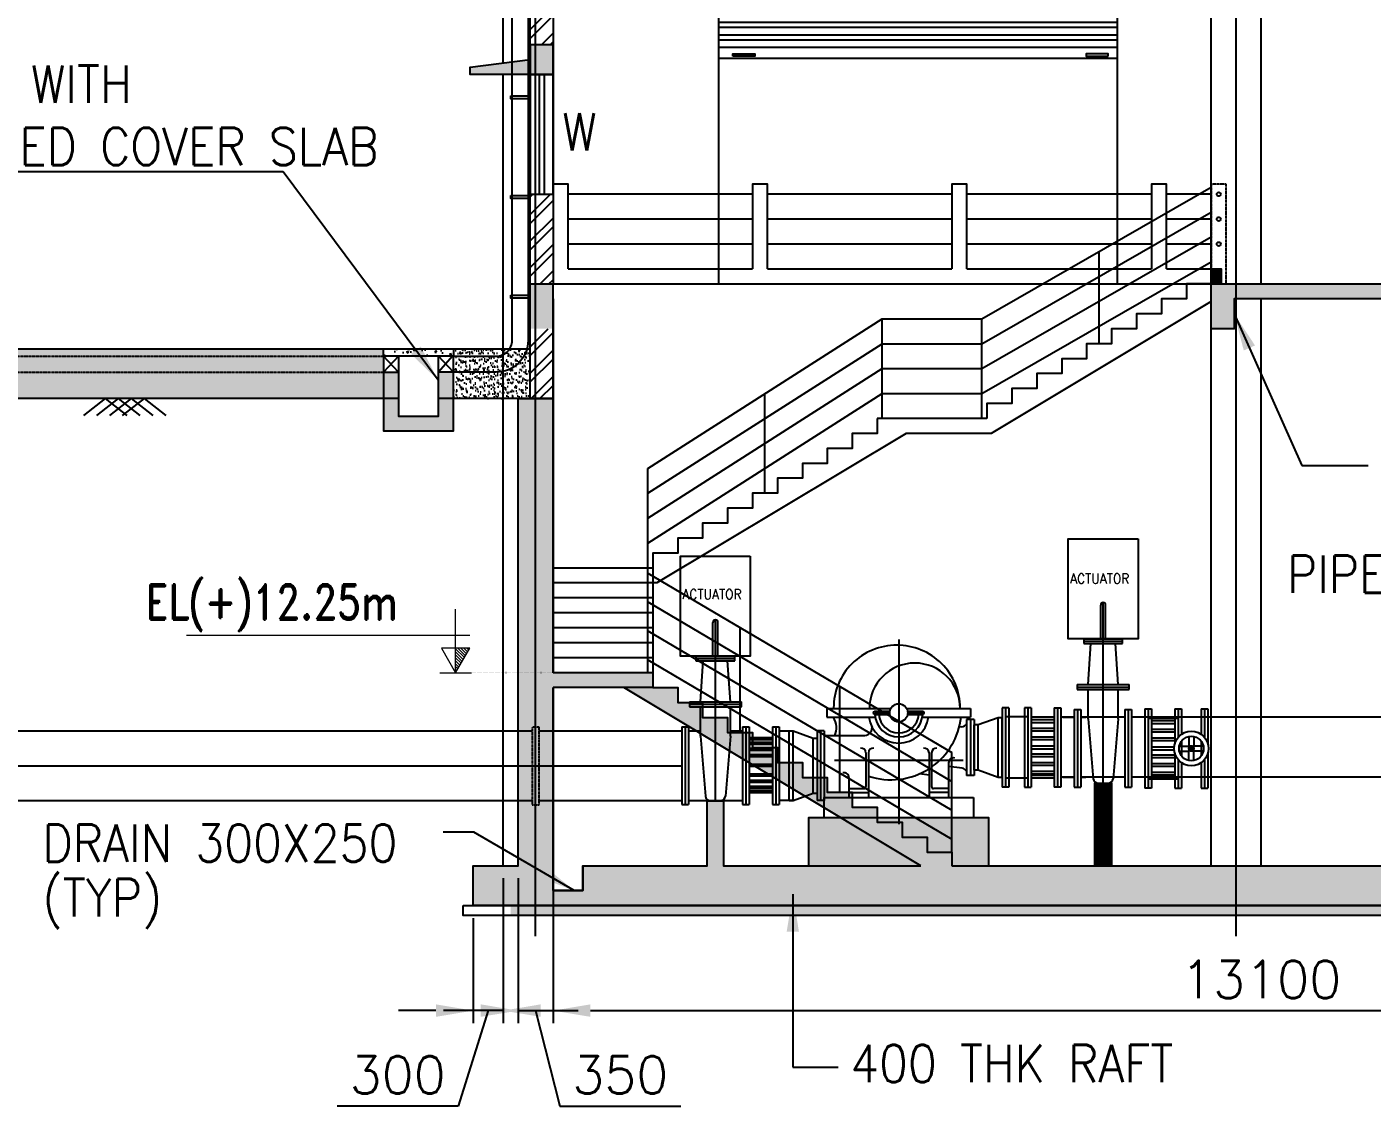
# Model space of a CAD drawing. Header units: millimetres. Extents: x -7644 to 230040, y 17031 to 222323.
# Drawn here: x 55731 to 69219, y 59983 to 70810 of the extents above; entities that cross this region are included whole.
import ezdxf

# ---------------------------------------------------------------- set-up
doc = ezdxf.new("R2010")
doc.units = ezdxf.units.MM
doc.header["$LTSCALE"] = 4
doc.header["$MEASUREMENT"] = 0
doc.header["$PDMODE"] = 34
for name, pattern in [('ACAD_ISO07W100', [3, 0, -3]), ('CENTER', [2, 1.25, -0.25, 0.25, -0.25]), ('HIDDEN', [0.375, 0.25, -0.125])]:
    doc.linetypes.add(name, pattern=pattern)
doc.layers.get('0').update_dxf_attribs({"color": 8})
for name, color, linetype in [('3MM', 3, 'Continuous'), ('BRICK WALL', 1, 'Continuous'), ('CENTER', 252, 'CENTER'), ('DIM', 8, 'Continuous'), ('EARTH FILLING', 252, 'Continuous'), ('GRID', 8, 'CENTER'), ('HANDRAIL', 6, 'Continuous'), ('HATCH', 253, 'Continuous'), ('MOTOR', 252, 'Continuous'), ('RCC WALL', 7, 'Continuous'), ('SHADE', 5, 'Continuous'), ('stair', 7, 'Continuous'), ('txt-2', 7, 'Continuous'), ('WALL', 7, 'Continuous')]:
    doc.layers.add(name, color=color, linetype=linetype)
for name, color, linetype, lineweight in [('C - E - Text 2.5', 3, 'CENTER', 35), ('C - J -  Hatch', 9, 'Continuous', 9), ('C - J - Hatch', 9, 'Continuous', 9), ('C - P - Symbols', 20, 'Continuous', 15)]:
    doc.layers.add(name, color=color, linetype=linetype, lineweight=lineweight)
doc.styles.add('Mano', font='romand.shx', dxfattribs={"height": 3})
doc.styles.add('ROMANS', font='ROMANS')
doc.dimstyles.new('1-75N', dxfattribs={"dimscale": 75, "dimtxt": 5, "dimasz": 5, "dimexe": 1.25, "dimexo": 1.25, "dimgap": 1.25, "dimtad": 1, "dimdec": 0, "dimdsep": 46, "dimtxsty": 'ROMANS', "dimcen": 1, "dimclrd": 8, "dimclre": 8, "dimclrt": 5, "dimadec": 0, "dimazin": 0, "dimtfac": 1, "dimtdec": 0, "dimtmove": 0, "dimatfit": 3, "dimfxl": 1, "dimarcsym": 0})
pattern_1 = [(37.5, (0, 0), (-2.204768, 67.438832), [0, -53.2, 0, -59.5, 0, -56.875]), (7.5, (0, 0), (61.942185, 98.77511), [0, -28.7, 0, -47.95, 0, -18.375]), (327.5, (-43.05, 0), (108.994965, 0.198067), [0, -17.5, 0, -63, 0, -82.25]), (317.5, (-43.05, 0), (105.21443, 30.71864), [0, -8.75, 0, -41.3, 0, -47.25])]

# ---------------------------------------------------------------- blocks, each defined once
blk = doc.blocks.new('*D53')
at = {"layer": 'DEFPOINTS', "color": 0, "transparency": 16777216}
for p in [(60507, 62395), (60207, 61995), (60207, 60941)]:
    blk.add_point(p, dxfattribs=at)
at = {"layer": 'DIM', "color": 8, "lineweight": -2, "transparency": 16777216}
for p, q in [((60507, 62270), (60507, 60816)), ((60207, 61870), (60207, 60816)), ((59832, 60941), (59457, 60941)), ((60357, 60941), (60056, 59983)), ((60507, 60941), (60207, 60941)), ((60507, 60941), (60207, 60941)), ((60882, 60941), (61257, 60941)), ((60056, 59983), (58842, 59983))]:
    blk.add_line(p, q, dxfattribs=at)
at = {"layer": 'DIM', "color": 8, "transparency": 16777216}
for points in [[(59832, 61004), (59832, 60879), (60207, 60941)], [(60882, 61004), (60882, 60879), (60507, 60941)]]:
    blk.add_solid(points, dxfattribs=at)
at = {"layer": 'DIM', "color": 5, "transparency": 16777216, "insert": (59449, 60296), "char_height": 375, "attachment_point": 5, "style": 'ROMANS'}
blk.add_mtext('300', dxfattribs=at)
blk = doc.blocks.new('*D54')
at = {"layer": 'DEFPOINTS', "color": 0, "transparency": 16777216}
for p in [(61007, 62395, 385), (74107, 62395), (74107, 60941)]:
    blk.add_point(p, dxfattribs=at)
at = {"layer": 'DIM', "color": 8, "lineweight": -2, "transparency": 16777216}
for p, q in [((61007, 62270), (61007, 60816)), ((74107, 62270), (74107, 60816)), ((61382, 60941), (73732, 60941))]:
    blk.add_line(p, q, dxfattribs=at)
at = {"layer": 'DIM', "color": 8, "transparency": 16777216}
for points in [[(61382, 61004), (61382, 60879), (61007, 60941)], [(73732, 61004), (73732, 60879), (74107, 60941)]]:
    blk.add_solid(points, dxfattribs=at)
at = {"layer": 'DIM', "color": 5, "transparency": 16777216, "insert": (68107, 61254), "char_height": 375, "attachment_point": 5, "style": 'ROMANS'}
blk.add_mtext('13100', dxfattribs=at)
blk = doc.blocks.new('*D81')
at = {"layer": 'DEFPOINTS', "color": 0, "transparency": 16777216}
for p in [(60657, 62395, 385), (61007, 62395, 385), (61007, 60941)]:
    blk.add_point(p, dxfattribs=at)
at = {"layer": 'DIM', "color": 8, "lineweight": -2, "transparency": 16777216}
for p, q in [((60657, 62270), (60657, 60816)), ((61007, 62270), (61007, 60816)), ((60282, 60941), (59907, 60941)), ((60657, 60941), (61007, 60941)), ((60657, 60941), (61007, 60941)), ((60832, 60941), (61074, 59983)), ((61382, 60941), (61757, 60941)), ((61074, 59983), (62289, 59983))]:
    blk.add_line(p, q, dxfattribs=at)
at = {"layer": 'DIM', "color": 8, "transparency": 16777216}
for points in [[(60282, 61004), (60282, 60879), (60657, 60941)], [(61382, 61004), (61382, 60879), (61007, 60941)]]:
    blk.add_solid(points, dxfattribs=at)
at = {"layer": 'DIM', "color": 5, "transparency": 16777216, "insert": (61681, 60296), "char_height": 375, "attachment_point": 5, "style": 'ROMANS'}
blk.add_mtext('350', dxfattribs=at)
blk = doc.blocks.new('A$C569443F2')
at = {"color": 30}
for p, q in [((138, 130), (-80, -39)), ((268, 130), (50, -39)), ((138, 130), (357, -39)), ((398, 130), (180, -39)), ((268, 130), (487, -39)), ((528, 130), (310, -39)), ((398, 130), (617, -39)), ((528, 130), (747, -39))]:
    blk.add_line(p, q, dxfattribs=at)
blk = doc.blocks.new('A$C5E296365')
at = {"color": 7}
for p, q in [((-250, 4250), (4250, 4250)), ((-250, 4250), (-250, 4000)), ((4250, 4250), (4250, 4000)), ((-250, 4000), (4250, 4000)), ((0, 4000), (0, 0)), ((4000, 4000), (0, 4000)), ((0, 3950), (4000, 3950)), ((4000, 4000), (4000, 0)), ((0, 3875), (4000, 3875)), ((0, 3825), (4000, 3825)), ((0, 3750), (4000, 3750)), ((0, 3700), (4000, 3700)), ((0, 3625), (4000, 3625)), ((0, 3575), (4000, 3575)), ((0, 3500), (4000, 3500)), ((0, 3450), (4000, 3450)), ((0, 3375), (4000, 3375)), ((0, 3325), (4000, 3325)), ((0, 3250), (4000, 3250)), ((0, 3200), (4000, 3200)), ((0, 3125), (4000, 3125)), ((0, 3075), (4000, 3075)), ((0, 3000), (4000, 3000)), ((0, 2950), (4000, 2950)), ((0, 2875), (4000, 2875)), ((0, 2825), (4000, 2825)), ((0, 2750), (4000, 2750)), ((0, 2700), (4000, 2700)), ((0, 2625), (4000, 2625)), ((0, 2575), (4000, 2575)), ((0, 2500), (4000, 2500)), ((0, 2450), (4000, 2450)), ((0, 2375), (4000, 2375)), ((0, 2264), (4000, 2264))]:
    blk.add_line(p, q, dxfattribs=at)
for points in [[(146, 2284), (146, 2309), (365, 2309), (365, 2284)], [(3907, 2284), (3907, 2309), (3688, 2309), (3688, 2284)]]:
    blk.add_lwpolyline(points, close=True, dxfattribs=at)
blk = doc.blocks.new('A$C090F7206')
for p, q in [((13091, 1778, 0), (13091, 2115, 0)), ((13141, 1778, 0), (13141, 2115, 0)), ((9203, 1604, 0), (9203, 1941, 0)), ((9253, 1604, 0), (9253, 1941, 0)), ((12921, 1778, 0), (13311, 1778, 0)), ((12921, 1778, 0), (12921, 1728, 0)), ((13311, 1728, 0), (13311, 1778, 0)), ((12921, 1753, 0), (13311, 1753, 0)), ((12921, 1728, 0), (13311, 1728, 0)), ((12965, 1319, 0), (12993, 1728, 0)), ((13267, 1319, 0), (13239, 1728, 0)), ((9033, 1604, 0), (9422, 1604, 0)), ((9033, 1604, 0), (9033, 1554, 0)), ((9033, 1579, 0), (9422, 1579, 0)), ((9033, 1554, 0), (9422, 1554, 0)), ((9077, 1145, 0), (9105, 1554, 0)), ((9379, 1145, 0), (9350, 1554, 0)), ((9422, 1554, 0), (9422, 1604, 0)), ((12855, 1319, 0), (13377, 1319, 0)), ((12855, 1319, 0), (12855, 1268, 0)), ((12855, 1293, 0), (13377, 1293, 0)), ((12855, 1268, 0), (13377, 1268, 0)), ((12965, 973, 0), (12965, 1268, 0)), ((13267, 973, 0), (13267, 1268, 0)), ((13377, 1268, 0), (13377, 1319, 0)), ((8967, 1145, 0), (9489, 1145, 0)), ((8967, 1145, 0), (8967, 1095, 0)), ((8967, 1120, 0), (9489, 1120, 0)), ((8967, 1095, 0), (9489, 1095, 0)), ((9077, 800, 0), (9077, 1095, 0)), ((9379, 800, 0), (9379, 1095, 0)), ((9489, 1095, 0), (9489, 1145, 0)), ((12170, 1084, 0), (12104, 1084, 0)), ((12104, 1084, 0), (12104, 287, 0)), ((12137, 1084, 0), (12137, 287, 0)), ((12170, 1084, 0), (12170, 287, 0)), ((12360, 1084, 0), (12326, 1084, 0)), ((12326, 1084, 0), (12326, 287, 0)), ((12360, 1084, 0), (12360, 287, 0)), ((12393, 1084, 0), (12360, 1084, 0)), ((12360, 1084, 0), (12360, 622, 0)), ((12393, 1084, 0), (12393, 287, 0)), ((12626, 1084, 0), (12659, 1084, 0)), ((12626, 1084, 0), (12626, 287, 0)), ((12659, 1084, 0), (12692, 1084, 0)), ((12659, 1084, 0), (12659, 287, 0)), ((12659, 1084, 0), (12659, 622, 0)), ((12692, 1084, 0), (12692, 287, 0)), ((10346, 1079), (10987, 1079)), ((10346, 1079), (10346, 990)), ((10346, 990), (10829, 990)), ((10825, 1050), (10977, 1050)), ((10825, 1034), (10975, 1034)), ((10825, 1018), (10977, 1018)), ((11145, 1079), (11786, 1079)), ((11155, 1050), (11307, 1050)), ((11155, 1018), (11307, 1018)), ((11157, 1034), (11307, 1034)), ((11303, 990), (11786, 990)), ((11824, 966, 0), (11744, 966, 0)), ((11744, 966, 0), (11744, 406, 0)), ((11784, 966, 0), (11784, 406, 0)), ((11786, 1079), (11786, 990)), ((11824, 966, 0), (11824, 406, 0)), ((12064, 985, 0), (11864, 912, 0)), ((12104, 985, 0), (12063, 985, 0)), ((12063, 385, 0), (12063, 985, 0)), ((12104, 385, 0), (12104, 985, 0)), ((12359, 993, 0), (12137, 993, 0)), ((12626, 991, 0), (12393, 991, 0)), ((12626, 964, 0), (12393, 964, 0)), ((12626, 963, 0), (12393, 963, 0)), ((12826, 990), (12692, 990)), ((12713, 990), (12826, 990)), ((12826, 1067, 0), (12826, 287, 0)), ((12826, 1067, 0), (12892, 1067, 0)), ((12859, 1067, 0), (12859, 287, 0)), ((12892, 1067, 0), (12892, 287, 0)), ((12892, 990), (12941, 990)), ((13334, 990), (12892, 990)), ((12965, 973, 0), (13016, 372, 0)), ((13267, 973, 0), (13216, 372, 0)), ((13334, 1067, 0), (13334, 287, 0)), ((13334, 1067, 0), (13400, 1067, 0)), ((13367, 1067, 0), (13367, 287, 0)), ((13400, 1067, 0), (13400, 287, 0)), ((18127, 990), (13400, 990)), ((14397, 990), (13409, 990)), ((13534, 1074, 0), (13534, 278, 0)), ((13534, 1074, 0), (13567, 1074, 0)), ((13567, 1074, 0), (13567, 278, 0)), ((13567, 1074, 0), (13600, 1074, 0)), ((13567, 1074, 0), (13567, 278, 0)), ((13867, 976, 0), (13567, 976, 0)), ((13600, 1074, 0), (13600, 278, 0)), ((13834, 954, 0), (13600, 954, 0)), ((13834, 953, 0), (13600, 953, 0)), ((13834, 1074, 0), (13867, 1074, 0)), ((13834, 1074, 0), (13834, 723, 0)), ((13867, 1074, 0), (13867, 786, 0)), ((13867, 1074, 0), (13900, 1074, 0)), ((13867, 1074, 0), (13867, 786, 0)), ((13900, 1074, 0), (13900, 817, 0)), ((14100, 1074, 0), (14133, 1074, 0)), ((14100, 1074, 0), (14100, 817, 0)), ((14133, 1074, 0), (14133, 786, 0)), ((14133, 1074, 0), (14166, 1074, 0)), ((14133, 1074, 0), (14133, 786, 0)), ((14166, 1074, 0), (14166, 721, 0)), ((7389, 850), (-314, 850)), ((8891, 850), (7461, 850)), ((8891, 894, 0), (8891, 114, 0)), ((8891, 894, 0), (8957, 894, 0)), ((8924, 894, 0), (8924, 114, 0)), ((8957, 894, 0), (8957, 114, 0)), ((9077, 850, 0), (8957, 850, 0)), ((9501, 850, 0), (9379, 850, 0)), ((9501, 894, 0), (9501, 114, 0)), ((9501, 894, 0), (9567, 894, 0)), ((9534, 894, 0), (9534, 114, 0)), ((9567, 894, 0), (9567, 114, 0)), ((9800, 894, 0), (9800, 114, 0)), ((9800, 894, 0), (9867, 894, 0)), ((9833, 894, 0), (9833, 114, 0)), ((9867, 894, 0), (9867, 114, 0)), ((9867, 853, 0), (10007, 853, 0)), ((9967, 853, 0), (10007, 853, 0)), ((9967, 153, 0), (9967, 853, 0)), ((10007, 853, 0), (10207, 780, 0)), ((10007, 153, 0), (10007, 853, 0)), ((10319, 854, 0), (10247, 854, 0)), ((10247, 854, 0), (10247, 156, 0)), ((10283, 854, 0), (10283, 156, 0)), ((10319, 854, 0), (10319, 156, 0)), ((11699, 892, 0), (11673, 889, 0)), ((11864, 912, 0), (11824, 912, 0)), ((11824, 460, 0), (11824, 912, 0)), ((11864, 460, 0), (11864, 912, 0)), ((12626, 935, 0), (12393, 935, 0)), ((12626, 878, 0), (12393, 878, 0)), ((12626, 850, 0), (12393, 850, 0)), ((13834, 925, 0), (13600, 925, 0)), ((13834, 868, 0), (13600, 868, 0)), ((13834, 841, 0), (13600, 841, 0)), ((13846, 932), (13841, 932)), ((9077, 800, 0), (9128, 199, 0)), ((9379, 800, 0), (9328, 199, 0)), ((9567, 786, 0), (9800, 786, 0)), ((9567, 766, 0), (9800, 766, 0)), ((9567, 741, 0), (9800, 741, 0)), ((9567, 721, 0), (9800, 721, 0)), ((9567, 680, 0), (9800, 680, 0)), ((10207, 780, 0), (10247, 780, 0)), ((10207, 228, 0), (10207, 780, 0)), ((10319, 805), (10717, 805)), ((12626, 790, 0), (12393, 790, 0)), ((12626, 762, 0), (12393, 762, 0)), ((12626, 698, 0), (12393, 698, 0)), ((13834, 781, 0), (13600, 781, 0)), ((13834, 753, 0), (13600, 753, 0)), ((13828, 688, 0), (13600, 688, 0)), ((13880, 701), (13969, 701)), ((13900, 747, 0), (13900, 605, 0)), ((13975, 796), (13975, 700)), ((14120, 701), (14024, 701)), ((14025, 796), (14025, 707)), ((14100, 747, 0), (14100, 606, 0)), ((9567, 660, 0), (9800, 660, 0)), ((9567, 617, 0), (9800, 617, 0)), ((9567, 597, 0), (9800, 597, 0)), ((10737, 634), (10737, 294)), ((10762, 634), (10762, 184)), ((11370, 634), (11370, 184)), ((11395, 634), (11395, 294)), ((12360, 608, 0), (12360, 287, 0)), ((12626, 670, 0), (12393, 670, 0)), ((12626, 620, 0), (12393, 620, 0)), ((12626, 592, 0), (12393, 592, 0)), ((12659, 608, 0), (12659, 287, 0)), ((13828, 660, 0), (13600, 660, 0)), ((13834, 610, 0), (13600, 610, 0)), ((13834, 582, 0), (13600, 582, 0)), ((13834, 629, 0), (13834, 278, 0)), ((13867, 566, 0), (13867, 278, 0)), ((13867, 566, 0), (13867, 278, 0)), ((13880, 651), (13976, 651)), ((13975, 556), (13975, 645)), ((14025, 556), (14025, 652)), ((14120, 651), (14031, 651)), ((14133, 567, 0), (14133, 278, 0)), ((14133, 567, 0), (14133, 278, 0)), ((14166, 631, 0), (14166, 278, 0)), ((9567, 520, 0), (9800, 520, 0)), ((9567, 500, 0), (9800, 500, 0)), ((9567, 423, 0), (9800, 423, 0)), ((11370, 409), (11275, 422)), ((11566, 533), (11566, 234)), ((11701, 478, 0), (11566, 497, 0)), ((11824, 406, 0), (11744, 406, 0)), ((11864, 460, 0), (11824, 460, 0)), ((12064, 385, 0), (11864, 460, 0)), ((12626, 532, 0), (12393, 532, 0)), ((12626, 504, 0), (12393, 504, 0)), ((12626, 447, 0), (12393, 447, 0)), ((12626, 419, 0), (12393, 419, 0)), ((12626, 405, 0), (12393, 405, 0)), ((13834, 522, 0), (13600, 522, 0)), ((13834, 494, 0), (13600, 494, 0)), ((13834, 437, 0), (13600, 437, 0)), ((13834, 409, 0), (13600, 409, 0)), ((13900, 535, 0), (13900, 278, 0)), ((14100, 536, 0), (14100, 278, 0)), ((9567, 403, 0), (9800, 403, 0)), ((9567, 360, 0), (9800, 360, 0)), ((9567, 340, 0), (9800, 340, 0)), ((9567, 299, 0), (9800, 299, 0)), ((9567, 279, 0), (9800, 279, 0)), ((10566, 384), (10566, 234)), ((10566, 274), (10717, 274)), ((11566, 274), (11415, 274)), ((12104, 385, 0), (12063, 385, 0)), ((12170, 287, 0), (12104, 287, 0)), ((12359, 378, 0), (12137, 378, 0)), ((12326, 287, 0), (12360, 287, 0)), ((12360, 287, 0), (12393, 287, 0)), ((12626, 378, 0), (12393, 378, 0)), ((12659, 287, 0), (12626, 287, 0)), ((12692, 287, 0), (12659, 287, 0)), ((12826, 390), (12692, 390)), ((12713, 390), (12826, 390)), ((12826, 287, 0), (12892, 287, 0)), ((12892, 390), (12941, 390)), ((13334, 390), (12892, 390)), ((13334, 287, 0), (13400, 287, 0)), ((18109, 390), (13400, 390)), ((14447, 390), (13409, 390)), ((13567, 278, 0), (13534, 278, 0)), ((13867, 368, 0), (13567, 368, 0)), ((13600, 278, 0), (13567, 278, 0)), ((13834, 396, 0), (13600, 396, 0)), ((13834, 278, 0), (13867, 278, 0)), ((13867, 278, 0), (13900, 278, 0)), ((14100, 278, 0), (14133, 278, 0)), ((14133, 278, 0), (14166, 278, 0)), ((7389, 150), (-298, 150)), ((8891, 150), (7461, 150)), ((9128, 150, 0), (8957, 150, 0)), ((9501, 150, 0), (9128, 150, 0)), ((9567, 254, 0), (9800, 254, 0)), ((9567, 234, 0), (9800, 234, 0)), ((10007, 153, 0), (9867, 153, 0)), ((9967, 153, 0), (10007, 153, 0)), ((10007, 153, 0), (10207, 228, 0)), ((10207, 228, 0), (10247, 228, 0)), ((10319, 156, 0), (10247, 156, 0)), ((10316, 184), (11816, 184)), ((10316, 184), (10316, -16)), ((10566, 234), (10762, 234)), ((10566, 234), (10566, 184)), ((11566, 234), (11370, 234)), ((11566, 234), (11566, 184)), ((11816, 184), (11816, -16)), ((8891, 114, 0), (8957, 114, 0)), ((9501, 114, 0), (9567, 114, 0)), ((9800, 114, 0), (9867, 114, 0))]:
    blk.add_line(p, q)
at = {"elevation": 0}
for points in [[(13466, 2778), (13466, 1778), (12766, 1778), (12766, 2778)], [(9578, 2604), (9578, 1604), (8878, 1604), (8878, 2604)]]:
    blk.add_lwpolyline(points, close=True, dxfattribs=at)
for points in [[(11682, 1079, 0.001593), (11682, 1083, 0.09921), (11634, 1323, 0.098786), (11496, 1528, 0.098192), (11290, 1664, 0.097777), (11047, 1712, 0.097777), (10804, 1664, 0.098192), (10598, 1528, 0.098786), (10461, 1323, 0.099217), (10413, 1083, 0.09921)], [(10413, 1083, 0.001593), (10413, 1079, 0.098786)]]:
    blk.add_lwpolyline(points, format="xyb")
at = {"linetype": 'HIDDEN'}
blk.add_lwpolyline([(7461, 890), (7389, 890), (7389, 110), (7461, 110)], close=True, dxfattribs=at)
at = {"const_width": 35.7}
blk.add_lwpolyline([(13982, 676, -1), (14018, 676, -1)], format="xyb", close=True, dxfattribs=at)
at = {"elevation": 0}
for points in [[(13066, 327), (13166, 327)], [(9178, 153), (9278, 153)]]:
    blk.add_lwpolyline(points, dxfattribs=at)
for centre, radius in [((11066, 1034), 90.7), ((14000, 676), 173), ((14000, 676), 123)]:
    blk.add_circle(centre, radius)
for centre, radius, start, end in [((13116, 2115, 0), 25, 0, 180), ((9228, 1941, 0), 25, 0, 180), ((11227, 1078), 455, 0.0987, 179.9013), ((10245, 884), 196, 336.4122, 31.791), ((11066, 1034), 303, 188.4108, 351.5892), ((10826, 1034), 15.7, 90, 270), ((11066, 1034), 241, 183.7488, 356.2512), ((11066, 1034), 201, 184.4907, 355.5093), ((11307, 1034), 15.7, 270, 90), ((10988, 1070), 708, 305.0844, 353.5237), ((10713, 893), 87.7, 267.5883, 356.6584), ((10686, 629), 51.2, 5.5277, 93.7382), ((10813, 629), 51.2, 86.2618, 174.4723), ((11319, 629), 51.2, 5.5277, 93.7382), ((11446, 629), 51.2, 86.2618, 174.4723), ((11615, 533), 48.6, 75.1319, 181.3518), ((10518, 385), 48.6, 358.6482, 104.8681), ((10988, 1070), 708, 251.3416, 302.6483), ((10717, 294), 20, 270, 0), ((11415, 294), 20, 180, 270), ((13066, 377, 0), 50, 184.8781, 270), ((13166, 377, 0), 50, 270, 355.1219), ((9178, 203, 0), 50, 184.8781, 270), ((9278, 203, 0), 50, 270, 355.1219)]:
    blk.add_arc(centre, radius, start, end)
for centre, major_axis, ratio, start_param, end_param in [((11699, 940, 0), (46.5, 28), 0.855375, 4.245641, 5.302195), ((11699, 430, 0), (46.5, -29.3), 0.843227, 1.00779, 2.00681)]:
    blk.add_ellipse(centre, major_axis=major_axis, ratio=ratio, start_param=start_param, end_param=end_param)
at = {"layer": 'CENTER'}
for p, q in [((13116, 327, 0), (13116, 2140, 0)), ((9228, 153, 0), (9228, 1966, 0)), ((11066, 1768), (11066, -83)), ((11712, 557), (10421, 557)), ((8891, 500), (-1067, 500))]:
    blk.add_line(p, q, dxfattribs=at)
blk = doc.blocks.new('level')
at = {"layer": 'C - J - Hatch'}
h = blk.add_hatch(dxfattribs=at)
h.set_pattern_fill('ANSI31', color=256, scale=112.5, style=0)
h.set_pattern_definition([(45, (-127623.556, -79240.485), (-9.9436891, 9.9436891), [])])
h.paths.add_polyline_path([(-95, 164.5), (0, 164.5), (0, 0)])
at = {"layer": 'C - P - Symbols'}
for p, q in [((0, 0, -238), (0, 425.6, -238)), ((1800.1, 251.8, -238), (-95, 251.8, -238)), ((105.5, 0, -732.4), (-105.5, 0, 256.4))]:
    blk.add_line(p, q, dxfattribs=at)
blk.add_lwpolyline([(0, 0), (-95, 164.5), (95, 164.5)], close=True, dxfattribs=at)

msp = doc.modelspace()

# ---------------------------------------------------------------- hatches: boundary and pattern name
at = {"layer": 'HATCH'}
h = msp.add_hatch(dxfattribs=at)
h.set_pattern_fill('ANSI32', color=256, scale=500, style=0)
h.set_pattern_definition([(45, (-334469.1, 105635), (-132.58252, 132.58252), []), (45, (-334380.71, 105635), (-132.58252, 132.58252), [])])
edge = h.paths.add_edge_path()
edge.add_line((60776.9, 70631.3), (61006.9, 70631.3))
edge.add_line((61006.9, 70631.3), (61006.9, 72715.6))
edge.add_line((61006.9, 72715.6), (60776.9, 72715.6))
edge.add_line((60776.9, 72715.6), (60776.9, 70631.3))
h.paths.add_polyline_path([(60776.9, 68231.3), (61006.9, 68231.3), (61006.9, 69131.3), (60776.9, 69131.3)])
h.paths.add_polyline_path([(61006.9, 67781.3), (60776.9, 67781.3), (60776.9, 67081.3), (61006.9, 67081.3)])
h = msp.add_hatch(color=256, dxfattribs=at)
h.dxf.hatch_style = 1
h.paths.add_polyline_path([(61006.9, 70331.3), (61006.9, 70631.3), (60776.9, 70631.3), (60776.9, 70331.3)])
h = msp.add_hatch(color=256, dxfattribs=at)
h.dxf.hatch_style = 1
h.paths.add_polyline_path([(60776.9, 70331.3), (60776.9, 70481.3), (60176.9, 70406.3), (60176.9, 70331.3)])
h = msp.add_hatch(dxfattribs=at)
h.set_pattern_fill('AR-SAND', color=256, scale=35)
h.set_pattern_definition(pattern_1)
h.paths.add_polyline_path([(52956.9, 68581.3), (53456.9, 68581.3), (54956.9, 67581.3), (59306.9, 67581.3), (59306.9, 67081.3), (53076.9, 67081.3)])
h = msp.add_hatch(color=256, dxfattribs=at)
h.dxf.hatch_style = 1
h.paths.add_polyline_path([(67606.9, 68231.3), (67606.9, 68381.3), (67706.9, 68381.3), (67706.9, 68231.3)])
h = msp.add_hatch(color=256, dxfattribs=at)
h.dxf.hatch_style = 1
h.paths.add_polyline_path([(67606.9, 68231.3), (67606.9, 67781.3), (67836.9, 67781.3), (67836.9, 68081.3), (74106.9, 68081.3), (74106.9, 67781.3), (74336.9, 67781.3), (74336.9, 68231.3)])
h.paths.add_polyline_path([(61006.9, 68231.3), (61006.9, 67781.3), (60776.9, 67781.3), (60776.9, 68231.3)])
h = msp.add_hatch(dxfattribs=at)
h.set_pattern_fill('AR-CONC', color=256, scale=30)
h.set_pattern_definition([(50, (-309401.04, 137593.04), (215.178055, -18.82564), [22.5, -247.5]), (355, (-309401.04, 137593.04), (-41.6254, 225.65764), [18, -198]), (100.451444, (-309383.11, 137591.47), (173.55265, 206.832), [19.12206, -210.34263]), (46.1842, (-309401.04, 137653.04), (320.1724, -49.65578), [33.75, -371.25]), (96.63564, (-309374.36, 137648.9), (280.39858, 292.23558), [28.6831, -315.51413]), (351.18416, (-309401.04, 137653.04), (280.39858, 292.23558), [27, -297]), (21, (-309371.04, 137638.04), (179.072116, -120.78567), [22.5, -247.5]), (326, (-309371.04, 137638.04), (72.9946, 217.54501), [18, -198]), (71.451445, (-309356.12, 137627.98), (252.06671, 96.75935), [19.12206, -210.34263]), (37.5, (-309401.04, 137593.04), (3.647957, 99.868156), [0, -195.6, 0, -201, 0, -198.75]), (7.5, (-309401.04, 137593.04), (78.92086, 118.323514), [0, -114.6, 0, -191.1, 0, -75.75]), (327.5, (-309467.94, 137593.04), (160.14673, -6.766462), [0, -75, 0, -234, 0, -310.5]), (317.5, (-309497.94, 137593.04), (174.95585, 30.031495), [0, -97.5, 0, -155.4, 0, -220.5])])
h.paths.add_polyline_path([(59306.9, 67581.3), (60006.9, 67581.3), (60006.9, 67506.3), (59306.9, 67506.3)])
h = msp.add_hatch(dxfattribs=at)
h.set_pattern_fill('AR-SAND', color=256, scale=35)
h.set_pattern_definition(pattern_1)
h.paths.add_polyline_path([(60006.9, 67581.3), (60776.9, 67581.3), (60776.9, 67081.3), (60006.9, 67081.3)])
h = msp.add_hatch(color=256, dxfattribs=at)
h.dxf.hatch_style = 1
h.paths.add_polyline_path([(60006.9, 67346.3), (59856.9, 67346.3), (59856.9, 66906.3), (59456.9, 66906.3), (59456.9, 67346.3), (59306.9, 67346.3), (59306.9, 66756.3), (60006.9, 66756.3)])
h = msp.add_hatch(dxfattribs=at)
h.set_pattern_fill('ANSI31', color=256)
h.paths.add_polyline_path([(74106.9, 67081.3), (74106.9, 62394.7), (73806.9, 62394.7), (73806.9, 62394.7), (65373.1, 62394.6), (65373.1, 62878.8), (63573.1, 62878.8), (63573.1, 62394.6), (62717.2, 62394.6), (62717.2, 63044.6), (62552.1, 63044.6), (62552.1, 62394.6), (61306.9, 62394.6), (61306.9, 62144.6), (61006.9, 62144.6), (61006.9, 62394.6), (61006.9, 67081.3), (60656.9, 67081.3), (60656.9, 62394.6), (60206.9, 62394.6), (60206.9, 61994.6), (60656.9, 61994.6), (74756.9, 61994.7), (74756.9, 62394.7), (74456.9, 62394.7), (74456.9, 67081.3)])
h = msp.add_hatch(color=256, dxfattribs=at)
h.dxf.hatch_style = 1
h.paths.add_polyline_path([(61811.1, 64331.3), (61006.9, 64331.3), (61006.9, 64181.3), (61811.1, 64181.3)])
h.paths.add_polyline_path([(61956.9, 64331.3), (61811.1, 64331.3), (61811.1, 64194.1), (61956.9, 64194.1)])
h.paths.add_polyline_path([(62006.9, 64331.3), (61956.9, 64331.3), (61956.9, 64194.1), (61990.9, 64194.1), (62006.9, 64181.3)])
h.paths.add_polyline_path([(61956.9, 64194.1), (61811.1, 64194.1), (61811.1, 64181.3), (61956.9, 64181.3)])
h.paths.add_polyline_path([(61990.9, 64194.1), (61956.9, 64194.1), (61956.9, 64181.3), (62006.9, 64181.3)])
h = msp.add_hatch(color=256, dxfattribs=at)
h.dxf.hatch_style = 1
h.paths.add_polyline_path([(64693.1, 62394.6), (61715.4, 64181.3), (62006.9, 64181.3), (62256.9, 64181.3), (62256.9, 64031.3), (62506.9, 64031.3), (62506.9, 63881.3), (62756.9, 63881.3), (62756.9, 63731.3), (63006.9, 63731.3), (63006.9, 63581.3), (63256.9, 63581.3), (63256.9, 63431.3), (63506.9, 63431.3), (63506.9, 63281.3), (63756.9, 63281.3), (63756.9, 63131.3), (64006.9, 63131.3), (64006.9, 62981.3), (64256.9, 62981.3), (64256.9, 62831.3), (64506.9, 62831.3), (64506.9, 62681.3), (64756.9, 62681.3), (64756.9, 62531.3), (65006.9, 62531.3), (65006.9, 62394.6)])
h = msp.add_hatch(dxfattribs=at)
h.set_pattern_fill('ANSI31', color=256)
h.paths.add_polyline_path([(66605.6, 63221.4), (66440.5, 63221.4), (66440.5, 62394.6), (66605.6, 62394.6)])
h = msp.add_hatch(dxfattribs=at)
h.set_pattern_fill('AR-CONC', color=256, scale=30)
h.set_pattern_definition([(50, (-323274.13, 104143.34), (215.178055, -18.82564), [22.5, -247.5]), (355, (-323274.13, 104143.34), (-41.6254, 225.65764), [18, -198]), (100.451444, (-323256.2, 104141.77), (173.55265, 206.832), [19.12206, -210.34263]), (46.1842, (-323274.13, 104203.34), (320.1724, -49.65578), [33.75, -371.25]), (96.635635, (-323247.45, 104199.2), (280.39858, 292.23558), [28.6831, -315.51413]), (351.18416, (-323274.13, 104203.34), (280.39858, 292.23558), [27, -297]), (21, (-323244.13, 104188.34), (179.072116, -120.78567), [22.5, -247.5]), (326, (-323244.13, 104188.34), (72.9946, 217.54501), [18, -198]), (71.451445, (-323229.2, 104178.27), (252.06671, 96.75935), [19.12206, -210.34263]), (37.5, (-323274.13, 104143.34), (3.647957, 99.868156), [0, -195.6, 0, -201, 0, -198.75]), (7.5, (-323274.13, 104143.34), (78.92086, 118.323514), [0, -114.6, 0, -191.1, 0, -75.75]), (327.5, (-323341.03, 104143.34), (160.146731, -6.766462), [0, -75, 0, -234, 0, -310.5]), (317.5, (-323371.03, 104143.34), (174.95585, 30.031495), [0, -97.5, 0, -155.4, 0, -220.5])])
h.paths.add_polyline_path([(60581.9, 61994.6), (74831.9, 61994.6), (74831.9, 61894.6), (60581.9, 61894.6)])

# ---------------------------------------------------------------- linework, layer by layer
msp.add_line((67856.9, 61687.6), (67856.9, 76887.1, 384.6))
for points in [[(59456.9, 67346.3), (59306.9, 67506.3)], [(59456.9, 67506.3), (59306.9, 67346.3)], [(60006.9, 67346.3), (59856.9, 67506.3)], [(59998.9, 67506.3), (59856.9, 67346.3)]]:
    msp.add_lwpolyline(points)
msp.add_lwpolyline([(60106.9, 61994.6), (74856.9, 61994.7), (74856.9, 61894.7), (60106.9, 61894.6)], close=True)
at = {"layer": '3MM', "color": 5}
for p, q in [((60866.9, 70331.3), (60866.9, 69131.3)), ((60916.9, 70331.3), (60916.9, 69131.3))]:
    msp.add_line(p, q, dxfattribs=at)
msp.add_lwpolyline([(61006.9, 69131.3), (61006.9, 70331.3), (60776.9, 70331.3), (60776.9, 69131.3)], close=True, dxfattribs=at)
at = {"layer": 'BRICK WALL'}
msp.add_lwpolyline([(61006.9, 68081.3), (61006.9, 67081.3), (60776.9, 67081.3), (60776.9, 74881.3), (61006.9, 74881.3), (61006.9, 68231.3)], dxfattribs=at)
at = {"layer": 'DIM', "linetype": 'ACAD_ISO07W100'}
msp.add_lwpolyline([(61006.9, 64331.3), (60188, 64331.3)], dxfattribs=at)
at = {"layer": 'EARTH FILLING'}
for p, q in [((60004.4, 67581.3, -835.5), (60776.9, 67581.3, -1230.7)), ((59456.9, 67081.3, -555.5), (53076.9, 67081.3, 2708.3)), ((60776.9, 67081.3, -1230.7), (59856.9, 67081.3, -760.1))]:
    msp.add_line(p, q, dxfattribs=at)
msp.add_lwpolyline([(52956.9, 68581.3), (53456.9, 68581.3), (54956.9, 67581.3), (59304.4, 67581.3)], dxfattribs=at)
at = {"layer": 'GRID'}
msp.add_lwpolyline([(60831.9, 61687.6), (60831.9, 76887.1)], dxfattribs=at)
at = {"layer": 'HANDRAIL'}
for points in [[(61956.9, 66381.3), (64306.9, 67881.3), (65306.9, 67881.3), (67606.9, 69202.6)], [(63006.9, 69131.3), (61156.9, 69131.3)], [(65006.9, 69131.3), (63156.9, 69131.3)], [(67006.9, 69131.3), (65156.9, 69131.3)], [(67606.9, 69131.3), (67156.9, 69131.3)], [(61956.9, 66131.3), (64306.9, 67631.3), (65306.9, 67631.3), (67606.9, 68952.6)], [(63006.9, 68881.3), (61156.9, 68881.3)], [(65006.9, 68881.3), (63156.9, 68881.3)], [(67006.9, 68881.3), (65156.9, 68881.3)], [(67606.9, 68881.3), (67156.9, 68881.3)], [(61956.9, 65881.3), (64306.9, 67381.3), (65306.9, 67381.3), (67606.9, 68702.6)], [(63006.9, 68631.3), (61156.9, 68631.3)], [(65006.9, 68631.3), (63156.9, 68631.3)], [(67006.9, 68631.3), (65156.9, 68631.3)], [(66481.9, 67631.3), (66481.9, 68556.3)], [(67606.9, 68631.3), (67156.9, 68631.3)], [(61956.9, 65631.3), (64306.9, 67131.3), (65306.9, 67131.3), (67606.9, 68452.6)], [(64306.9, 66881.3), (64306.9, 67881.3)], [(65306.9, 66881.3), (65306.9, 67881.3)], [(63131.9, 66131.3), (63131.9, 67131.3)], [(61956.9, 64331.3), (61956.9, 66381.3)], [(61956.9, 64331.3), (61956.9, 65331.3)], [(61956.9, 65331.3), (65006.9, 63531.3)], [(61956.9, 65041), (65006.9, 63241)], [(61956.9, 64750.7), (65006.9, 62950.7)], [(62881.9, 63731.3), (62881.9, 64785.4)], [(61956.9, 64460.4), (65006.9, 62660.4)], [(63881.9, 63131.3), (63881.9, 64195.2)], [(65006.9, 62531.3), (65006.9, 63531.3)]]:
    msp.add_lwpolyline(points, dxfattribs=at)
for centre in [(67681.9, 69131.3), (67681.9, 68881.3), (67681.9, 68631.3)]:
    msp.add_circle(centre, 20, dxfattribs=at)
at = {"layer": 'RCC WALL'}
for p, q in [((60506.9, 70447.5, 0), (60506.9, 75231.3, 0)), ((60506.9, 62394.6, -384.6), (60506.9, 70331.3, 0)), ((61006.9, 64331.3, -325.2), (61006.9, 68231.3, -205.5)), ((61006.9, 62394.6, -384.6), (61006.9, 64181.3, -329.8))]:
    msp.add_line(p, q, dxfattribs=at)
for points in [[(68106.9, 68231.3), (68106.9, 75231.3)], [(67606.9, 62394.6), (67606.9, 74881.3)], [(61156.9, 68381.3), (63006.9, 68381.3)], [(61156.9, 68381.3), (63006.9, 68381.3)], [(63156.9, 68381.3), (65006.9, 68381.3)], [(63156.9, 68381.3), (65006.9, 68381.3)], [(65156.9, 68381.3), (67006.9, 68381.3)], [(65156.9, 68381.3), (67006.9, 68381.3)], [(67156.9, 68381.3), (67606.4, 68381.3)], [(60776.9, 68231.3), (74336.9, 68231.3), (74336.9, 67781.3), (74106.9, 67781.3), (74106.9, 68081.3), (67836.9, 68081.3), (67836.9, 67781.3), (67606.9, 67781.3), (67606.9, 68081.3)], [(68106.9, 62394.6), (68106.9, 68081.3)], [(68106.9, 62394.6), (68106.9, 68081.3)], [(60006.9, 67506.3), (59306.9, 67506.3), (59306.9, 67581.3), (60006.9, 67581.3), (60006.9, 67506.3)], [(59306.9, 67506.3), (59306.9, 66756.3), (60006.9, 66756.3), (60006.9, 67506.3)], [(59456.9, 67506.3), (59456.9, 66906.3), (59856.9, 66906.3), (59856.9, 67506.3)], [(59306.9, 67346.3), (59456.9, 67346.3)], [(60006.9, 67346.3), (59856.9, 67346.3)], [(73806.9, 62394.7), (73806.9, 62394.7), (74106.9, 62394.7), (74106.9, 62394.7), (74106.9, 67081.3), (74456.9, 67081.3), (74456.9, 62394.7), (74756.9, 62394.7), (74756.9, 61994.7), (60656.9, 61994.6), (60206.9, 61994.6), (60206.9, 62394.6), (60656.9, 62394.6), (60656.9, 67081.3), (61006.9, 67081.3), (61006.9, 64331.3)], [(61006.9, 64181.3), (61006.9, 62394.6), (61006.9, 62144.6), (61306.9, 62144.6), (61306.9, 62394.6), (62552.1, 62394.6), (62552.1, 63044.6), (62717.2, 63044.6), (62717.2, 62394.6), (63573.1, 62394.6), (63573.1, 62878.8), (65373.1, 62878.8), (65373.1, 62394.6), (73806.9, 62394.7)], [(64693.1, 62394.6), (61715.4, 64181.3)], [(62006.9, 64181.3), (62006.9, 64181.3), (62256.9, 64181.3), (62256.9, 64031.3), (62506.9, 64031.3), (62506.9, 63881.3), (62756.9, 63881.3), (62756.9, 63731.3), (63006.9, 63731.3), (63006.9, 63581.3), (63256.9, 63581.3), (63256.9, 63431.3), (63506.9, 63431.3), (63506.9, 63281.3), (63756.9, 63281.3), (63756.9, 63131.3), (64006.9, 63131.3), (64006.9, 62981.3), (64256.9, 62981.3), (64256.9, 62831.3), (64506.9, 62831.3), (64506.9, 62681.3), (64756.9, 62681.3), (64756.9, 62531.3), (65006.9, 62531.3), (65006.9, 62394.6)], [(61306.9, 62394.6), (61306.9, 62144.6), (61006.9, 62144.6), (61006.9, 62394.6)], [(63573.1, 62394.6), (64693.1, 62394.6)], [(65006.9, 62394.6), (65373.1, 62394.6)]]:
    msp.add_lwpolyline(points, dxfattribs=at)
for points in [[(61006.9, 70331.3), (61006.9, 70631.3), (60776.9, 70631.3), (60776.9, 70331.3)], [(60776.9, 70481.3), (60776.9, 70331.3), (60176.9, 70331.3), (60176.9, 70406.3)]]:
    msp.add_lwpolyline(points, close=True, dxfattribs=at)
for points, elevation in [([(67606.9, 68231.3), (67606.9, 68381.3), (67706.9, 68381.3), (67706.9, 68231.3), (67606.9, 68231.3)], 384.6), ([(66440.5, 62394.6), (66440.5, 63221.4), (66605.6, 63221.4), (66605.6, 62394.6)], 0)]:
    msp.add_lwpolyline(points, dxfattribs=dict(at, elevation=elevation))
at = {"layer": 'SHADE', "color": 140, "ltscale": 5, "elevation": -2332.3}
for points in [[(60756.9, 75231.3), (60756.9, 67666.3, -0.4142136), (60436.9, 67346.3), (60004.4, 67346.3)], [(60004.4, 67506.3), (60436.9, 67506.3, 0.4142136), (60596.9, 67666.3), (60596.9, 75231.3)]]:
    msp.add_lwpolyline(points, format="xyb", dxfattribs=at)
for points in [[(60582.1, 70118), (60767.6, 70118), (60767.6, 70088), (60582.1, 70088)], [(60582.1, 69118), (60767.6, 69118), (60767.6, 69088), (60582.1, 69088)], [(60582.1, 68118), (60767.6, 68118), (60767.6, 68088), (60582.1, 68088)]]:
    msp.add_lwpolyline(points, close=True, dxfattribs=at)
at = {"layer": 'SHADE', "color": 140, "linetype": 'HIDDEN', "elevation": -440.4}
for points in [[(53056.9, 68606.3), (53056.9, 67666.3, 0.4142136), (53376.9, 67346.3), (59304.4, 67346.3)], [(53216.9, 68606.3), (53216.9, 67666.3, 0.4142136), (53376.9, 67506.3), (59304.4, 67506.3)]]:
    msp.add_lwpolyline(points, format="xyb", dxfattribs=at)
at = {"layer": 'stair'}
for points in [[(67606.9, 68231.3), (67356.9, 68231.3), (67356.9, 68081.3), (67106.9, 68081.3), (67106.9, 67931.3), (66856.9, 67931.3), (66856.9, 67781.3), (66606.9, 67781.3), (66606.9, 67631.3), (66356.9, 67631.3), (66356.9, 67481.3), (66106.9, 67481.3), (66106.9, 67331.3), (65856.9, 67331.3), (65856.9, 67181.3), (65606.9, 67181.3), (65606.9, 67031.3), (65356.9, 67031.3), (65356.9, 66881.3)], [(67606.9, 68056.4), (65398.5, 66731.3), (64548.5, 66731.3), (62048.5, 65231.3), (61006.9, 65231.3)], [(64256.9, 66881.3), (64256.9, 66731.3), (64006.9, 66731.3), (64006.9, 66581.3), (63756.9, 66581.3), (63756.9, 66431.3), (63506.9, 66431.3), (63506.9, 66281.3), (63256.9, 66281.3), (63256.9, 66131.3), (63006.9, 66131.3), (63006.9, 65981.3), (62756.9, 65981.3), (62756.9, 65831.3), (62506.9, 65831.3), (62506.9, 65681.3), (62256.9, 65681.3), (62256.9, 65531.3), (62006.9, 65531.3), (62006.9, 65381.3)], [(65356.9, 66881.3), (64256.9, 66881.3)], [(62006.9, 65381.3), (61006.9, 65381.3)], [(62006.9, 65381.3), (62006.9, 64181.3)], [(62006.9, 65081.3), (61006.9, 65081.3)], [(62006.9, 64931.3), (61006.9, 64931.3)], [(62006.9, 64781.3), (61006.9, 64781.3)], [(62006.9, 64631.3), (61006.9, 64631.3)], [(62006.9, 64481.3), (61006.9, 64481.3)], [(62006.9, 64331.3), (61006.9, 64331.3)], [(62006.9, 64181.3), (61006.9, 64181.3)]]:
    msp.add_lwpolyline(points, dxfattribs=at)
at = {"layer": 'WALL', "elevation": -205.3}
for points in [[(61156.9, 68381.3), (61156.9, 69231.3), (61006.9, 69231.3), (61006.9, 68231.3)], [(63156.9, 68381.3), (63156.9, 69231.3), (63006.9, 69231.3), (63006.9, 68381.3)], [(65156.9, 68381.3), (65156.9, 69231.3), (65006.9, 69231.3), (65006.9, 68381.3)], [(67156.9, 68381.3), (67156.9, 69231.3), (67006.9, 69231.3), (67006.9, 68381.3)]]:
    msp.add_lwpolyline(points, dxfattribs=at)
at = {"layer": 'WALL', "linetype": 'HIDDEN', "elevation": -205.3}
msp.add_lwpolyline([(67756.9, 68231.3), (67756.9, 69231.3), (67606.9, 69231.3), (67606.9, 68381.3)], dxfattribs=at)

# ---------------------------------------------------------------- block references
at = {"color": 7, "xscale": -1}
msp.add_blockref('A$C569443F2', (57044.5, 66951.7, -1196.5), dxfattribs=at)
at = {"layer": 'C - J -  Hatch', "xscale": -1.5, "yscale": 1.5, "zscale": 1.5}
msp.add_blockref('level', (60029.8, 64331.3, -384.6), dxfattribs=at)
at = {"layer": 'MOTOR'}
msp.add_blockref('A$C090F7206', (53406.9, 62894.6), dxfattribs=at)
at = {"layer": 'SHADE'}
msp.add_blockref('A$C5E296365', (62664.4, 68231.3), dxfattribs=at)

# ---------------------------------------------------------------- texts
at = {"layer": 'C - E - Text 2.5', "style": 'Mano', "width": 0.8}
msp.add_text('EL(+)12.25m', height=350, dxfattribs=at).set_placement((56922.2, 64866.2, -2113.4))
at = {"layer": 'txt-2', "style": 'ROMANS', "width": 0.9}
for s, height, p in [('RC DRAIN WITH', 375, (53397.9, 70048.3, 568.3)), ('W', 375, (61098.4, 69568.5)), ('PERFORATED COVER SLAB', 375, (53397.9, 69423.3, -278.7)), ('PIPE SUPPORT', 375, (68365.7, 65131.5, -384.6)), ('ACTUATOR', 100, (66192.2, 65225, -384.6)), ('ACTUATOR', 100, (62303.8, 65068.3, -384.6)), ('DRAIN 300X250', 375, (55887.5, 62434.5)), ('(TYP)', 375, (55887.5, 61887)), ('400 THK RAFT', 375, (63987.2, 60222.3, -384.6))]:
    msp.add_text(s, height=height, dxfattribs=at).set_placement(p)

# ---------------------------------------------------------------- dimensions: what is measured, and where the dimension line sits
at = {"layer": 'DIM', "color": 5}
for base, p1, p2, picture, middle in [((60206.9, 60941.3, -384.6), (60506.9, 62394.6, -384.6), (60206.9, 61994.6, -384.6), '*D53', (59930.9, 59983.3, -384.6)), ((74106.9, 60941.3, -384.6), (61006.9, 62394.6), (74106.9, 62394.7, -384.6), '*D54', (68106.9, 60941.3, -384.6))]:
    dim = msp.add_linear_dim(base=base, p1=p1, p2=p2, dimstyle='1-75N', override={"dimscale": 100, "dimtxt": 3.75, "dimasz": 3.75, "dimtmove": 1}, dxfattribs=at)
    dim.commit()
    dim.dimension.update_dxf_attribs({"geometry": picture, "text_midpoint": middle, "dimtype": 160})
dim = msp.add_linear_dim(base=(61006.9, 60941.3, -384.6), p1=(60656.9, 62394.6), p2=(61006.9, 62394.6), angle=180, dimstyle='1-75N', override={"dimscale": 100, "dimtxt": 3.75, "dimasz": 3.75, "dimtmove": 1}, dxfattribs=at)
dim.commit()
dim.dimension.update_dxf_attribs({"geometry": '*D81', "text_midpoint": (61199.3, 59983.3, -384.6), "dimtype": 160})

# ---------------------------------------------------------------- leaders
for points in [[(59854.4, 67265.1, 1228.7), (58301.2, 69356.6, 1228.7), (53421.5, 69356.6, 1228.7)], [(67836.4, 67931.3), (68514.5, 66410), (69181.1, 66410)], [(61219, 62144.6), (60211, 62730.5), (59906, 62730.5)], [(63410.9, 62107.9), (63410.9, 60372.6), (63866.1, 60372.6)]]:
    msp.add_leader(points, dimstyle='1-75N', override={"dimscale": 100, "dimasz": 3.75, "dimtad": 0}, dxfattribs=at)

doc.saveas('drawing.dxf')
